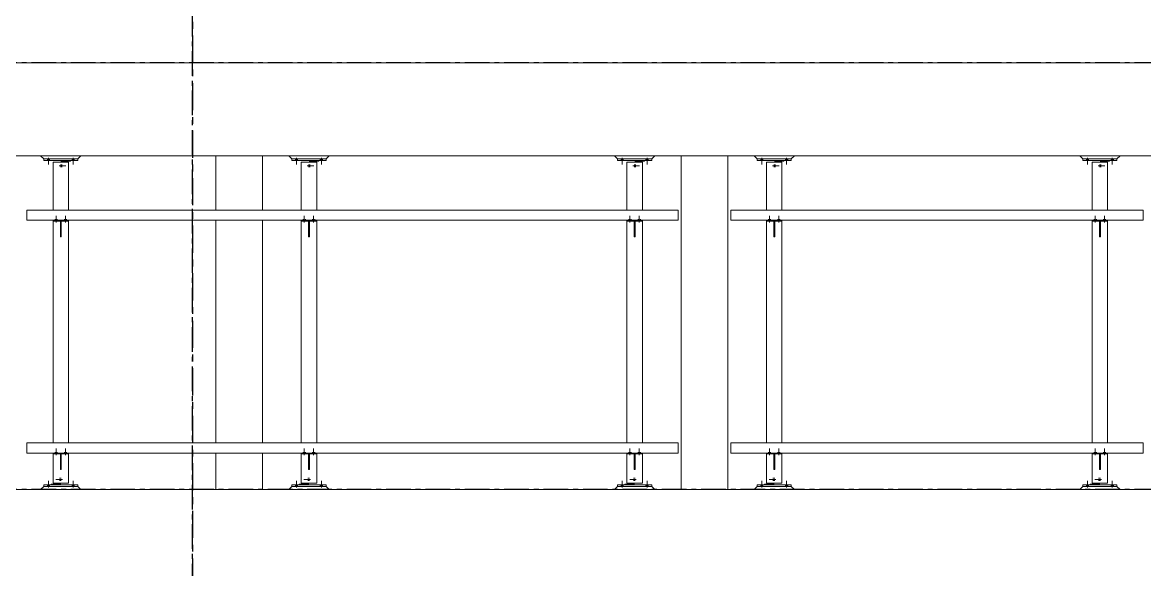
# Model space of a CAD drawing. Header units: millimetres. Extents: x 3774 to 718460, y -768339 to 192544.
# Drawn here: x 401076 to 408312, y -633193 to -629668 of the extents above; entities that cross this region are included whole.
import ezdxf
from ezdxf.enums import TextEntityAlignment as Align

# ---------------------------------------------------------------- set-up
doc = ezdxf.new("R2010")
doc.units = ezdxf.units.MM
for name, pattern in [('CENTER', [50.8, 31.75, -6.35, 6.35, -6.35]), ('TA_GL_000.70000', [1.925, 0.7, -0.175, 0.175, -0.175, 0.7]), ('XKITLINE00', [0]), ('XKITLINE02', [4, 2, -2])]:
    doc.linetypes.add(name, pattern=pattern)
doc.layers.add('000 - 0_SYM_DWG_GRID-BUBBLE_MAIN_COLOR_1', color=7, linetype='Continuous')
doc.layers.add('000 - 0_SYM_DWG_GRIDLINE_MAIN_COLOR_251', color=7, linetype='Continuous')
doc.layers.add('Bolt', color=7, linetype='Continuous', lineweight=0)
doc.layers.add('Part', color=7, linetype='Continuous', lineweight=0)
doc.styles.add('ARIAL', font='arial.ttf')
doc.styles.add('TA', font='', dxfattribs={"height": 4.5})
doc.styles.get('TA').set_extended_font_data('Cordia New')

# ---------------------------------------------------------------- blocks, each defined once
blk = doc.blocks.new('*A6183500')
at = {"layer": 'Part', "color": 7, "linetype": 'XKITLINE00', "lineweight": 0}
for p, q in [((2179.569525, -60.453462), (2328.969438, -60.453462)), ((2179.569525, -65.253462), (2328.969438, -65.253462))]:
    blk.add_line(p, q, dxfattribs=at)
blk = doc.blocks.new('*A6193501')
at = {"layer": 'Part', "color": 7, "linetype": 'XKITLINE00', "lineweight": 0}
blk.add_line((2179.569525, -82.453462), (2328.969438, -82.453462), dxfattribs=at)
blk = doc.blocks.new('*A7013583')
at = {"layer": 'Part', "color": 7, "linetype": 'XKITLINE00', "lineweight": 0}
for p, q in [((2214.209518, -68.053462), (2180.609525, -68.053462)), ((2180.609525, -68.573462), (2180.609525, -68.053462)), ((2214.209518, -68.573462), (2214.209518, -68.053462)), ((2214.209518, -68.573462), (2180.609525, -68.573462))]:
    blk.add_line(p, q, dxfattribs=at)
blk = doc.blocks.new('*A7023584')
at = {"layer": 'Part', "color": 7, "linetype": 'XKITLINE00', "lineweight": 0}
for p, q in [((2214.209518, -80.053462), (2180.609525, -80.053462)), ((2180.609525, -80.573462), (2180.609525, -80.053462)), ((2214.209518, -80.573462), (2214.209518, -80.053462)), ((2214.209518, -80.573462), (2180.609525, -80.573462))]:
    blk.add_line(p, q, dxfattribs=at)
blk = doc.blocks.new('*A7053587')
at = {"layer": 'Part', "color": 7, "linetype": 'XKITLINE00', "lineweight": 0}
for p, q in [((2214.369525, -82.453462), (2214.369525, -65.253462)), ((2216.769525, -82.453462), (2216.769525, -65.253462)), ((2214.369525, -124.453462), (2214.369525, -87.253462)), ((2216.769525, -124.453462), (2216.769525, -87.253462))]:
    blk.add_line(p, q, dxfattribs=at)
blk = doc.blocks.new('*A7063588')
at = {"layer": 'Part', "color": 7, "linetype": 'XKITLINE00', "lineweight": 0}
for p, q in [((2190.369525, -68.053462), (2190.369525, -65.253462)), ((2192.769525, -68.053462), (2192.769525, -65.253462)), ((2190.369525, -80.053462), (2190.369525, -68.573462)), ((2192.769525, -80.053462), (2192.769525, -68.573462)), ((2190.369525, -82.453462), (2190.369525, -80.573462)), ((2192.769525, -82.453462), (2192.769525, -80.573462)), ((2190.369525, -92.053462), (2190.369525, -87.253462)), ((2192.769525, -92.053462), (2192.769525, -87.253462)), ((2190.369525, -104.053462), (2190.369525, -92.573462)), ((2192.769525, -104.053462), (2192.769525, -92.573462)), ((2190.369525, -116.053462), (2190.369525, -104.573462)), ((2192.769525, -116.053462), (2192.769525, -104.573462)), ((2190.369525, -124.453462), (2190.369525, -116.573462)), ((2192.769525, -124.453462), (2192.769525, -116.573462))]:
    blk.add_line(p, q, dxfattribs=at)
blk = doc.blocks.new('*A8693751')
at = {"layer": 'Part', "color": 7, "linetype": 'XKITLINE00', "lineweight": 0}
for p, q in [((2181.329603, -82.453462), (2181.489603, -82.293462)), ((2181.489603, -82.293462), (2183.249603, -82.293462)), ((2183.249603, -82.293462), (2183.409603, -82.453462))]:
    blk.add_line(p, q, dxfattribs=at)
blk = doc.blocks.new('*A8703752')
at = {"layer": 'Part', "color": 7, "linetype": 'XKITLINE00', "lineweight": 0}
for p, q in [((2182.345603, -81.421462), (2182.345603, -80.621462)), ((2182.345603, -80.621462), (2182.393603, -80.621462)), ((2182.345603, -80.861462), (2182.393603, -80.861462)), ((2182.393603, -81.421462), (2182.393603, -80.621462)), ((2182.345603, -81.421462), (2182.393603, -81.421462))]:
    blk.add_line(p, q, dxfattribs=at)
blk = doc.blocks.new('*A8713753')
at = {"layer": 'Part', "color": 7, "linetype": 'XKITLINE00', "lineweight": 0}
for p, q in [((2181.969603, -80.573462), (2181.969603, -80.621462)), ((2181.969603, -80.621462), (2182.769603, -80.621462)), ((2182.769603, -80.621462), (2182.769603, -80.573462))]:
    blk.add_line(p, q, dxfattribs=at)
blk = doc.blocks.new('*A8723754')
at = {"layer": 'Part', "color": 7, "linetype": 'XKITLINE00', "lineweight": 0}
for p, q in [((2181.969603, -68.573462), (2181.969603, -68.621462)), ((2181.969603, -68.621462), (2182.769603, -68.621462)), ((2182.769603, -68.621462), (2182.769603, -68.573462))]:
    blk.add_line(p, q, dxfattribs=at)
blk = doc.blocks.new('*A8733755')
at = {"layer": 'Part', "color": 7, "linetype": 'XKITLINE00', "lineweight": 0}
for p, q in [((2182.345603, -69.421462), (2182.345603, -68.621462)), ((2182.345603, -68.621462), (2182.393603, -68.621462)), ((2182.345603, -68.861462), (2182.393603, -68.861462)), ((2182.393603, -69.421462), (2182.393603, -68.621462)), ((2182.345603, -69.421462), (2182.393603, -69.421462))]:
    blk.add_line(p, q, dxfattribs=at)
blk = doc.blocks.new('*A8743756')
at = {"layer": 'Part', "color": 7, "linetype": 'XKITLINE00', "lineweight": 0}
for p, q in [((2182.393603, -65.573462), (2182.393603, -65.493462)), ((2182.433603, -65.573462), (2182.433603, -65.533462)), ((2182.433603, -65.533462), (2182.873603, -65.533462)), ((2182.873603, -65.533462), (2182.873603, -65.493462))]:
    blk.add_line(p, q, dxfattribs=at)
blk = doc.blocks.new('*A8753757')
at = {"layer": 'Part', "color": 7, "linetype": 'XKITLINE00', "lineweight": 0}
for p, q in [((2181.489603, -65.413462), (2181.329603, -65.253462)), ((2183.409603, -65.253462), (2183.249603, -65.413462)), ((2183.249603, -65.413462), (2181.489603, -65.413462))]:
    blk.add_line(p, q, dxfattribs=at)
blk = doc.blocks.new('*A8763758')
at = {"layer": 'Part', "color": 7, "linetype": 'XKITLINE00', "lineweight": 0}
for p, q in [((2181.489603, -65.493462), (2181.489603, -65.413462)), ((2181.489603, -65.413462), (2183.249603, -65.413462)), ((2181.489603, -65.493462), (2183.249603, -65.493462)), ((2183.249603, -65.493462), (2183.249603, -65.413462))]:
    blk.add_line(p, q, dxfattribs=at)
blk = doc.blocks.new('*A9043786')
at = {"layer": 'Bolt', "color": 7, "linetype": 'XKITLINE02', "lineweight": 0}
for p, q in [((2182.456963, -81.933462), (2182.113603, -81.933462)), ((2182.345603, -81.877462), (2182.305603, -81.877462)), ((2182.345603, -81.989462), (2182.305603, -81.989462)), ((2182.393603, -81.877462), (2182.345603, -81.877462)), ((2182.393603, -81.989462), (2182.345603, -81.989462))]:
    blk.add_line(p, q, dxfattribs=at)
blk = doc.blocks.new('*A9053787')
at = {"layer": 'Bolt'}
for points in [[(2182.074, -80.573), (2182.074, -80.525), (2182.186, -80.525), (2182.186, -80.573)], [(2182.074, -80.621), (2182.074, -80.573), (2182.186, -80.573), (2182.186, -80.621)], [(2182.554, -80.573), (2182.554, -80.525), (2182.666, -80.525), (2182.666, -80.573)], [(2182.554, -80.621), (2182.554, -80.573), (2182.666, -80.573), (2182.666, -80.621)]]:
    blk.add_hatch(color=7, dxfattribs=at).paths.add_polyline_path(points, flags=17)
at = {"layer": 'Bolt', "color": 7, "linetype": 'XKITLINE00', "lineweight": 0}
for p, q in [((2182.13, -80.685), (2182.13, -80.341)), ((2182.61, -80.685), (2182.61, -80.341)), ((2182.074, -80.573), (2182.074, -80.525)), ((2182.074, -80.621), (2182.074, -80.573)), ((2182.186, -80.573), (2182.186, -80.525)), ((2182.186, -80.621), (2182.186, -80.573)), ((2182.554, -80.573), (2182.554, -80.525)), ((2182.554, -80.621), (2182.554, -80.573)), ((2182.666, -80.573), (2182.666, -80.525)), ((2182.666, -80.621), (2182.666, -80.573))]:
    blk.add_line(p, q, dxfattribs=at)
blk = doc.blocks.new('*A9063788')
at = {"layer": 'Bolt'}
for points in [[(2182.074, -68.573), (2182.074, -68.525), (2182.186, -68.525), (2182.186, -68.573)], [(2182.074, -68.621), (2182.074, -68.573), (2182.186, -68.573), (2182.186, -68.621)], [(2182.554, -68.573), (2182.554, -68.525), (2182.666, -68.525), (2182.666, -68.573)], [(2182.554, -68.621), (2182.554, -68.573), (2182.666, -68.573), (2182.666, -68.621)]]:
    blk.add_hatch(color=7, dxfattribs=at).paths.add_polyline_path(points, flags=17)
at = {"layer": 'Bolt', "color": 7, "linetype": 'XKITLINE00', "lineweight": 0}
for p, q in [((2182.074, -68.573), (2182.074, -68.525)), ((2182.074, -68.621), (2182.074, -68.573)), ((2182.13, -68.685), (2182.13, -68.341)), ((2182.186, -68.573), (2182.186, -68.525)), ((2182.186, -68.621), (2182.186, -68.573)), ((2182.554, -68.573), (2182.554, -68.525)), ((2182.554, -68.621), (2182.554, -68.573)), ((2182.61, -68.685), (2182.61, -68.341)), ((2182.666, -68.573), (2182.666, -68.525)), ((2182.666, -68.621), (2182.666, -68.573))]:
    blk.add_line(p, q, dxfattribs=at)
blk = doc.blocks.new('*A9073789')
at = {"layer": 'Bolt'}
for points in [[(2181.786, -65.413), (2181.786, -65.493), (2181.674, -65.493), (2181.674, -65.413)], [(2183.066, -65.413), (2183.066, -65.493), (2182.954, -65.493), (2182.954, -65.413)]]:
    blk.add_hatch(color=7, dxfattribs=at).paths.add_polyline_path(points, flags=17)
at = {"layer": 'Bolt', "color": 7, "linetype": 'XKITLINE00', "lineweight": 0}
for p, q in [((2181.73, -65.35), (2181.73, -65.693)), ((2183.01, -65.35), (2183.01, -65.693)), ((2181.674, -65.413), (2181.674, -65.493)), ((2181.786, -65.413), (2181.786, -65.493)), ((2182.954, -65.413), (2182.954, -65.493)), ((2183.066, -65.413), (2183.066, -65.493))]:
    blk.add_line(p, q, dxfattribs=at)
blk = doc.blocks.new('*A9083790')
at = {"layer": 'Bolt', "color": 7, "linetype": 'XKITLINE02', "lineweight": 0}
for p, q in [((2182.282243, -65.773462), (2182.625603, -65.773462)), ((2182.345603, -65.717462), (2182.393603, -65.717462)), ((2182.345603, -65.829462), (2182.393603, -65.829462)), ((2182.393603, -65.717462), (2182.433603, -65.717462)), ((2182.393603, -65.829462), (2182.433603, -65.829462))]:
    blk.add_line(p, q, dxfattribs=at)
blk = doc.blocks.new('*A9193801')
at = {"layer": 'Part', "color": 7, "linetype": 'XKITLINE00', "lineweight": 0}
for p, q in [((2182.769603, -65.573462), (2181.969603, -65.573462)), ((2181.969603, -68.053462), (2181.969603, -65.573462)), ((2182.769603, -68.053462), (2182.769603, -65.573462)), ((2181.969603, -80.053462), (2181.969603, -68.621462)), ((2182.769603, -80.053462), (2182.769603, -68.621462)), ((2181.969603, -82.133462), (2181.969603, -80.621462)), ((2182.769603, -82.133462), (2182.769603, -80.621462)), ((2181.969603, -82.133462), (2182.769603, -82.133462))]:
    blk.add_line(p, q, dxfattribs=at)
blk = doc.blocks.new('*A9233805')
at = {"layer": 'Part', "color": 7, "linetype": 'XKITLINE00', "lineweight": 0}
for p, q in [((2183.249603, -82.213462), (2181.489603, -82.213462)), ((2181.489603, -82.213462), (2181.489603, -82.293462)), ((2183.249603, -82.293462), (2181.489603, -82.293462)), ((2183.249603, -82.213462), (2183.249603, -82.293462))]:
    blk.add_line(p, q, dxfattribs=at)
blk = doc.blocks.new('*A9243806')
at = {"layer": 'Part', "color": 7, "linetype": 'XKITLINE00', "lineweight": 0}
for p, q in [((2182.305603, -82.173462), (2181.865603, -82.173462)), ((2181.865603, -82.173462), (2181.865603, -82.213462)), ((2182.305603, -82.133462), (2182.305603, -82.173462)), ((2182.345603, -82.213462), (2182.345603, -82.133462))]:
    blk.add_line(p, q, dxfattribs=at)
blk = doc.blocks.new('*A9263808')
at = {"layer": 'Bolt'}
for points in [[(2181.786, -82.213), (2181.786, -82.293), (2181.674, -82.293), (2181.674, -82.213)], [(2183.066, -82.213), (2183.066, -82.293), (2182.954, -82.293), (2182.954, -82.213)]]:
    blk.add_hatch(color=7, dxfattribs=at).paths.add_polyline_path(points, flags=17)
at = {"layer": 'Bolt', "color": 7, "linetype": 'XKITLINE00', "lineweight": 0}
for p, q in [((2181.73, -82.357), (2181.73, -82.013)), ((2183.01, -82.357), (2183.01, -82.013)), ((2181.674, -82.293), (2181.674, -82.213)), ((2181.786, -82.293), (2181.786, -82.213)), ((2182.954, -82.293), (2182.954, -82.213)), ((2183.066, -82.293), (2183.066, -82.213))]:
    blk.add_line(p, q, dxfattribs=at)
blk = doc.blocks.new('*A11554037')
at = {"layer": 'Part', "color": 7, "linetype": 'XKITLINE00', "lineweight": 0}
for p, q in [((2238.209518, -80.053462), (2216.929525, -80.053462)), ((2216.929525, -80.573462), (2216.929525, -80.053462)), ((2238.209518, -80.573462), (2238.209518, -80.053462)), ((2238.209518, -80.573462), (2216.929525, -80.573462))]:
    blk.add_line(p, q, dxfattribs=at)
blk = doc.blocks.new('*A11584040')
at = {"layer": 'Part', "color": 7, "linetype": 'XKITLINE00', "lineweight": 0}
for p, q in [((2234.929603, -82.453462), (2235.089603, -82.293462)), ((2235.089603, -82.293462), (2236.849603, -82.293462)), ((2236.849603, -82.293462), (2237.009603, -82.453462))]:
    blk.add_line(p, q, dxfattribs=at)
blk = doc.blocks.new('*A11594041')
at = {"layer": 'Part', "color": 7, "linetype": 'XKITLINE00', "lineweight": 0}
for p, q in [((2236.849603, -82.213462), (2235.089603, -82.213462)), ((2235.089603, -82.213462), (2235.089603, -82.293462)), ((2236.849603, -82.293462), (2235.089603, -82.293462)), ((2236.849603, -82.213462), (2236.849603, -82.293462))]:
    blk.add_line(p, q, dxfattribs=at)
blk = doc.blocks.new('*A11604042')
at = {"layer": 'Part', "color": 7, "linetype": 'XKITLINE00', "lineweight": 0}
for p, q in [((2196.049603, -82.213462), (2194.289603, -82.213462)), ((2194.289603, -82.213462), (2194.289603, -82.293462)), ((2196.049603, -82.293462), (2194.289603, -82.293462)), ((2196.049603, -82.213462), (2196.049603, -82.293462))]:
    blk.add_line(p, q, dxfattribs=at)
blk = doc.blocks.new('*A11614043')
at = {"layer": 'Part', "color": 7, "linetype": 'XKITLINE00', "lineweight": 0}
for p, q in [((2195.105603, -82.173462), (2194.665603, -82.173462)), ((2194.665603, -82.173462), (2194.665603, -82.213462)), ((2195.105603, -82.133462), (2195.105603, -82.173462)), ((2195.145603, -82.213462), (2195.145603, -82.133462))]:
    blk.add_line(p, q, dxfattribs=at)
blk = doc.blocks.new('*A11624044')
at = {"layer": 'Part', "color": 7, "linetype": 'XKITLINE00', "lineweight": 0}
for p, q in [((2194.129603, -82.453462), (2194.289603, -82.293462)), ((2194.289603, -82.293462), (2196.049603, -82.293462)), ((2196.049603, -82.293462), (2196.209603, -82.453462))]:
    blk.add_line(p, q, dxfattribs=at)
blk = doc.blocks.new('*A11634045')
at = {"layer": 'Part', "color": 7, "linetype": 'XKITLINE00', "lineweight": 0}
for p, q in [((2195.145603, -81.421462), (2195.145603, -80.621462)), ((2195.145603, -80.621462), (2195.193603, -80.621462)), ((2195.145603, -80.861462), (2195.193603, -80.861462)), ((2195.193603, -81.421462), (2195.193603, -80.621462)), ((2195.145603, -81.421462), (2195.193603, -81.421462))]:
    blk.add_line(p, q, dxfattribs=at)
blk = doc.blocks.new('*A11644046')
at = {"layer": 'Part', "color": 7, "linetype": 'XKITLINE00', "lineweight": 0}
for p, q in [((2194.769603, -80.573462), (2194.769603, -80.621462)), ((2194.769603, -80.621462), (2195.569603, -80.621462)), ((2195.569603, -80.621462), (2195.569603, -80.573462))]:
    blk.add_line(p, q, dxfattribs=at)
blk = doc.blocks.new('*A11654047')
at = {"layer": 'Part', "color": 7, "linetype": 'XKITLINE00', "lineweight": 0}
for p, q in [((2238.209518, -68.053462), (2216.929525, -68.053462)), ((2216.929525, -68.573462), (2216.929525, -68.053462)), ((2238.209518, -68.573462), (2238.209518, -68.053462)), ((2238.209518, -68.573462), (2216.929525, -68.573462))]:
    blk.add_line(p, q, dxfattribs=at)
blk = doc.blocks.new('*A11664048')
at = {"layer": 'Part', "color": 7, "linetype": 'XKITLINE00', "lineweight": 0}
for p, q in [((2218.769603, -68.573462), (2218.769603, -68.621462)), ((2218.769603, -68.621462), (2219.569603, -68.621462)), ((2219.569603, -68.621462), (2219.569603, -68.573462))]:
    blk.add_line(p, q, dxfattribs=at)
blk = doc.blocks.new('*A11674049')
at = {"layer": 'Part', "color": 7, "linetype": 'XKITLINE00', "lineweight": 0}
for p, q in [((2219.145603, -69.421462), (2219.145603, -68.621462)), ((2219.145603, -68.621462), (2219.193603, -68.621462)), ((2219.145603, -68.861462), (2219.193603, -68.861462)), ((2219.193603, -69.421462), (2219.193603, -68.621462)), ((2219.145603, -69.421462), (2219.193603, -69.421462))]:
    blk.add_line(p, q, dxfattribs=at)
blk = doc.blocks.new('*A11704052')
at = {"layer": 'Part', "color": 7, "linetype": 'XKITLINE00', "lineweight": 0}
for p, q in [((2235.945603, -69.421462), (2235.945603, -68.621462)), ((2235.945603, -68.621462), (2235.993603, -68.621462)), ((2235.945603, -68.861462), (2235.993603, -68.861462)), ((2235.993603, -69.421462), (2235.993603, -68.621462)), ((2235.945603, -69.421462), (2235.993603, -69.421462))]:
    blk.add_line(p, q, dxfattribs=at)
blk = doc.blocks.new('*A11714053')
at = {"layer": 'Part', "color": 7, "linetype": 'XKITLINE00', "lineweight": 0}
for p, q in [((2235.569603, -68.573462), (2235.569603, -68.621462)), ((2235.569603, -68.621462), (2236.369603, -68.621462)), ((2236.369603, -68.621462), (2236.369603, -68.573462))]:
    blk.add_line(p, q, dxfattribs=at)
blk = doc.blocks.new('*A11724054')
at = {"layer": 'Part', "color": 7, "linetype": 'XKITLINE00', "lineweight": 0}
for p, q in [((2219.193603, -65.573462), (2219.193603, -65.493462)), ((2219.233603, -65.573462), (2219.233603, -65.533462)), ((2219.233603, -65.533462), (2219.673603, -65.533462)), ((2219.673603, -65.533462), (2219.673603, -65.493462))]:
    blk.add_line(p, q, dxfattribs=at)
blk = doc.blocks.new('*A11734055')
at = {"layer": 'Part', "color": 7, "linetype": 'XKITLINE00', "lineweight": 0}
for p, q in [((2218.289603, -65.413462), (2218.129603, -65.253462)), ((2220.209603, -65.253462), (2220.049603, -65.413462)), ((2220.049603, -65.413462), (2218.289603, -65.413462))]:
    blk.add_line(p, q, dxfattribs=at)
blk = doc.blocks.new('*A11744056')
at = {"layer": 'Part', "color": 7, "linetype": 'XKITLINE00', "lineweight": 0}
for p, q in [((2218.289603, -65.493462), (2218.289603, -65.413462)), ((2218.289603, -65.413462), (2220.049603, -65.413462)), ((2218.289603, -65.493462), (2220.049603, -65.493462)), ((2220.049603, -65.493462), (2220.049603, -65.413462))]:
    blk.add_line(p, q, dxfattribs=at)
blk = doc.blocks.new('*A11754057')
at = {"layer": 'Part', "color": 7, "linetype": 'XKITLINE00', "lineweight": 0}
for p, q in [((2235.993603, -65.573462), (2235.993603, -65.493462)), ((2236.033603, -65.573462), (2236.033603, -65.533462)), ((2236.033603, -65.533462), (2236.473603, -65.533462)), ((2236.473603, -65.533462), (2236.473603, -65.493462))]:
    blk.add_line(p, q, dxfattribs=at)
blk = doc.blocks.new('*A11764058')
at = {"layer": 'Part', "color": 7, "linetype": 'XKITLINE00', "lineweight": 0}
for p, q in [((2235.089603, -65.413462), (2234.929603, -65.253462)), ((2237.009603, -65.253462), (2236.849603, -65.413462)), ((2236.849603, -65.413462), (2235.089603, -65.413462))]:
    blk.add_line(p, q, dxfattribs=at)
blk = doc.blocks.new('*A11774059')
at = {"layer": 'Part', "color": 7, "linetype": 'XKITLINE00', "lineweight": 0}
for p, q in [((2235.089603, -65.493462), (2235.089603, -65.413462)), ((2235.089603, -65.413462), (2236.849603, -65.413462)), ((2235.089603, -65.493462), (2236.849603, -65.493462)), ((2236.849603, -65.493462), (2236.849603, -65.413462))]:
    blk.add_line(p, q, dxfattribs=at)
blk = doc.blocks.new('*A11814063')
at = {"layer": 'Part', "color": 7, "linetype": 'XKITLINE00', "lineweight": 0}
for p, q in [((2194.769603, -68.573462), (2194.769603, -68.621462)), ((2194.769603, -68.621462), (2195.569603, -68.621462)), ((2195.569603, -68.621462), (2195.569603, -68.573462))]:
    blk.add_line(p, q, dxfattribs=at)
blk = doc.blocks.new('*A11824064')
at = {"layer": 'Part', "color": 7, "linetype": 'XKITLINE00', "lineweight": 0}
for p, q in [((2195.145603, -69.421462), (2195.145603, -68.621462)), ((2195.145603, -68.621462), (2195.193603, -68.621462)), ((2195.145603, -68.861462), (2195.193603, -68.861462)), ((2195.193603, -69.421462), (2195.193603, -68.621462)), ((2195.145603, -69.421462), (2195.193603, -69.421462))]:
    blk.add_line(p, q, dxfattribs=at)
blk = doc.blocks.new('*A11834065')
at = {"layer": 'Part', "color": 7, "linetype": 'XKITLINE00', "lineweight": 0}
for p, q in [((2211.945603, -69.421462), (2211.945603, -68.621462)), ((2211.945603, -68.621462), (2211.993603, -68.621462)), ((2211.945603, -68.861462), (2211.993603, -68.861462)), ((2211.993603, -69.421462), (2211.993603, -68.621462)), ((2211.945603, -69.421462), (2211.993603, -69.421462))]:
    blk.add_line(p, q, dxfattribs=at)
blk = doc.blocks.new('*A11844066')
at = {"layer": 'Part', "color": 7, "linetype": 'XKITLINE00', "lineweight": 0}
for p, q in [((2211.569603, -68.573462), (2211.569603, -68.621462)), ((2211.569603, -68.621462), (2212.369603, -68.621462)), ((2212.369603, -68.621462), (2212.369603, -68.573462))]:
    blk.add_line(p, q, dxfattribs=at)
blk = doc.blocks.new('*A11854067')
at = {"layer": 'Part', "color": 7, "linetype": 'XKITLINE00', "lineweight": 0}
for p, q in [((2195.193603, -65.573462), (2195.193603, -65.493462)), ((2195.233603, -65.573462), (2195.233603, -65.533462)), ((2195.233603, -65.533462), (2195.673603, -65.533462)), ((2195.673603, -65.533462), (2195.673603, -65.493462))]:
    blk.add_line(p, q, dxfattribs=at)
blk = doc.blocks.new('*A11864068')
at = {"layer": 'Part', "color": 7, "linetype": 'XKITLINE00', "lineweight": 0}
for p, q in [((2194.289603, -65.413462), (2194.129603, -65.253462)), ((2196.209603, -65.253462), (2196.049603, -65.413462)), ((2196.049603, -65.413462), (2194.289603, -65.413462))]:
    blk.add_line(p, q, dxfattribs=at)
blk = doc.blocks.new('*A11874069')
at = {"layer": 'Part', "color": 7, "linetype": 'XKITLINE00', "lineweight": 0}
for p, q in [((2194.289603, -65.493462), (2194.289603, -65.413462)), ((2194.289603, -65.413462), (2196.049603, -65.413462)), ((2194.289603, -65.493462), (2196.049603, -65.493462)), ((2196.049603, -65.493462), (2196.049603, -65.413462))]:
    blk.add_line(p, q, dxfattribs=at)
blk = doc.blocks.new('*A11884070')
at = {"layer": 'Part', "color": 7, "linetype": 'XKITLINE00', "lineweight": 0}
for p, q in [((2211.993603, -65.573462), (2211.993603, -65.493462)), ((2212.033603, -65.573462), (2212.033603, -65.533462)), ((2212.033603, -65.533462), (2212.473603, -65.533462)), ((2212.473603, -65.533462), (2212.473603, -65.493462))]:
    blk.add_line(p, q, dxfattribs=at)
blk = doc.blocks.new('*A11894071')
at = {"layer": 'Part', "color": 7, "linetype": 'XKITLINE00', "lineweight": 0}
for p, q in [((2211.089603, -65.413462), (2210.929603, -65.253462)), ((2213.009603, -65.253462), (2212.849603, -65.413462)), ((2212.849603, -65.413462), (2211.089603, -65.413462))]:
    blk.add_line(p, q, dxfattribs=at)
blk = doc.blocks.new('*A11904072')
at = {"layer": 'Part', "color": 7, "linetype": 'XKITLINE00', "lineweight": 0}
for p, q in [((2211.089603, -65.493462), (2211.089603, -65.413462)), ((2211.089603, -65.413462), (2212.849603, -65.413462)), ((2211.089603, -65.493462), (2212.849603, -65.493462)), ((2212.849603, -65.493462), (2212.849603, -65.413462))]:
    blk.add_line(p, q, dxfattribs=at)
blk = doc.blocks.new('*A11914073')
at = {"layer": 'Bolt'}
for points in [[(2211.674, -80.573), (2211.674, -80.525), (2211.786, -80.525), (2211.786, -80.573)], [(2211.674, -80.621), (2211.674, -80.573), (2211.786, -80.573), (2211.786, -80.621)], [(2212.154, -80.573), (2212.154, -80.525), (2212.266, -80.525), (2212.266, -80.573)], [(2212.154, -80.621), (2212.154, -80.573), (2212.266, -80.573), (2212.266, -80.621)]]:
    blk.add_hatch(color=7, dxfattribs=at).paths.add_polyline_path(points, flags=17)
at = {"layer": 'Bolt', "color": 7, "linetype": 'XKITLINE00', "lineweight": 0}
for p, q in [((2211.73, -80.685), (2211.73, -80.341)), ((2212.21, -80.685), (2212.21, -80.341)), ((2211.674, -80.573), (2211.674, -80.525)), ((2211.674, -80.621), (2211.674, -80.573)), ((2211.786, -80.573), (2211.786, -80.525)), ((2211.786, -80.621), (2211.786, -80.573)), ((2212.154, -80.573), (2212.154, -80.525)), ((2212.154, -80.621), (2212.154, -80.573)), ((2212.266, -80.573), (2212.266, -80.525)), ((2212.266, -80.621), (2212.266, -80.573))]:
    blk.add_line(p, q, dxfattribs=at)
blk = doc.blocks.new('*A11924074')
at = {"layer": 'Bolt'}
for points in [[(2194.586, -82.213), (2194.586, -82.293), (2194.474, -82.293), (2194.474, -82.213)], [(2195.866, -82.213), (2195.866, -82.293), (2195.754, -82.293), (2195.754, -82.213)]]:
    blk.add_hatch(color=7, dxfattribs=at).paths.add_polyline_path(points, flags=17)
at = {"layer": 'Bolt', "color": 7, "linetype": 'XKITLINE00', "lineweight": 0}
for p, q in [((2194.53, -82.357), (2194.53, -82.013)), ((2195.81, -82.357), (2195.81, -82.013)), ((2194.474, -82.293), (2194.474, -82.213)), ((2194.586, -82.293), (2194.586, -82.213)), ((2195.754, -82.293), (2195.754, -82.213)), ((2195.866, -82.293), (2195.866, -82.213))]:
    blk.add_line(p, q, dxfattribs=at)
blk = doc.blocks.new('*A11934075')
at = {"layer": 'Bolt', "color": 7, "linetype": 'XKITLINE02', "lineweight": 0}
for p, q in [((2195.256963, -81.933462), (2194.913603, -81.933462)), ((2195.145603, -81.877462), (2195.105603, -81.877462)), ((2195.145603, -81.989462), (2195.105603, -81.989462)), ((2195.193603, -81.877462), (2195.145603, -81.877462)), ((2195.193603, -81.989462), (2195.145603, -81.989462))]:
    blk.add_line(p, q, dxfattribs=at)
blk = doc.blocks.new('*A11944076')
at = {"layer": 'Bolt'}
for points in [[(2194.874, -80.573), (2194.874, -80.525), (2194.986, -80.525), (2194.986, -80.573)], [(2194.874, -80.621), (2194.874, -80.573), (2194.986, -80.573), (2194.986, -80.621)], [(2195.354, -80.573), (2195.354, -80.525), (2195.466, -80.525), (2195.466, -80.573)], [(2195.354, -80.621), (2195.354, -80.573), (2195.466, -80.573), (2195.466, -80.621)]]:
    blk.add_hatch(color=7, dxfattribs=at).paths.add_polyline_path(points, flags=17)
at = {"layer": 'Bolt', "color": 7, "linetype": 'XKITLINE00', "lineweight": 0}
for p, q in [((2194.93, -80.685), (2194.93, -80.341)), ((2195.41, -80.685), (2195.41, -80.341)), ((2194.874, -80.573), (2194.874, -80.525)), ((2194.874, -80.621), (2194.874, -80.573)), ((2194.986, -80.573), (2194.986, -80.525)), ((2194.986, -80.621), (2194.986, -80.573)), ((2195.354, -80.573), (2195.354, -80.525)), ((2195.354, -80.621), (2195.354, -80.573)), ((2195.466, -80.573), (2195.466, -80.525)), ((2195.466, -80.621), (2195.466, -80.573))]:
    blk.add_line(p, q, dxfattribs=at)
blk = doc.blocks.new('*A11954077')
at = {"layer": 'Bolt'}
for points in [[(2218.874, -68.573), (2218.874, -68.525), (2218.986, -68.525), (2218.986, -68.573)], [(2218.874, -68.621), (2218.874, -68.573), (2218.986, -68.573), (2218.986, -68.621)], [(2219.354, -68.573), (2219.354, -68.525), (2219.466, -68.525), (2219.466, -68.573)], [(2219.354, -68.621), (2219.354, -68.573), (2219.466, -68.573), (2219.466, -68.621)]]:
    blk.add_hatch(color=7, dxfattribs=at).paths.add_polyline_path(points, flags=17)
at = {"layer": 'Bolt', "color": 7, "linetype": 'XKITLINE00', "lineweight": 0}
for p, q in [((2218.874, -68.573), (2218.874, -68.525)), ((2218.874, -68.621), (2218.874, -68.573)), ((2218.93, -68.685), (2218.93, -68.341)), ((2218.986, -68.573), (2218.986, -68.525)), ((2218.986, -68.621), (2218.986, -68.573)), ((2219.354, -68.573), (2219.354, -68.525)), ((2219.354, -68.621), (2219.354, -68.573)), ((2219.41, -68.685), (2219.41, -68.341)), ((2219.466, -68.573), (2219.466, -68.525)), ((2219.466, -68.621), (2219.466, -68.573))]:
    blk.add_line(p, q, dxfattribs=at)
blk = doc.blocks.new('*A11974079')
at = {"layer": 'Bolt'}
for points in [[(2235.674, -68.573), (2235.674, -68.525), (2235.786, -68.525), (2235.786, -68.573)], [(2235.674, -68.621), (2235.674, -68.573), (2235.786, -68.573), (2235.786, -68.621)], [(2236.154, -68.573), (2236.154, -68.525), (2236.266, -68.525), (2236.266, -68.573)], [(2236.154, -68.621), (2236.154, -68.573), (2236.266, -68.573), (2236.266, -68.621)]]:
    blk.add_hatch(color=7, dxfattribs=at).paths.add_polyline_path(points, flags=17)
at = {"layer": 'Bolt', "color": 7, "linetype": 'XKITLINE00', "lineweight": 0}
for p, q in [((2235.674, -68.573), (2235.674, -68.525)), ((2235.674, -68.621), (2235.674, -68.573)), ((2235.73, -68.685), (2235.73, -68.341)), ((2235.786, -68.573), (2235.786, -68.525)), ((2235.786, -68.621), (2235.786, -68.573)), ((2236.154, -68.573), (2236.154, -68.525)), ((2236.154, -68.621), (2236.154, -68.573)), ((2236.21, -68.685), (2236.21, -68.341)), ((2236.266, -68.573), (2236.266, -68.525)), ((2236.266, -68.621), (2236.266, -68.573))]:
    blk.add_line(p, q, dxfattribs=at)
blk = doc.blocks.new('*A11984080')
at = {"layer": 'Bolt'}
for points in [[(2218.586, -65.413), (2218.586, -65.493), (2218.474, -65.493), (2218.474, -65.413)], [(2219.866, -65.413), (2219.866, -65.493), (2219.754, -65.493), (2219.754, -65.413)]]:
    blk.add_hatch(color=7, dxfattribs=at).paths.add_polyline_path(points, flags=17)
at = {"layer": 'Bolt', "color": 7, "linetype": 'XKITLINE00', "lineweight": 0}
for p, q in [((2218.53, -65.35), (2218.53, -65.693)), ((2219.81, -65.35), (2219.81, -65.693)), ((2218.474, -65.413), (2218.474, -65.493)), ((2218.586, -65.413), (2218.586, -65.493)), ((2219.754, -65.413), (2219.754, -65.493)), ((2219.866, -65.413), (2219.866, -65.493))]:
    blk.add_line(p, q, dxfattribs=at)
blk = doc.blocks.new('*A11994081')
at = {"layer": 'Bolt', "color": 7, "linetype": 'XKITLINE02', "lineweight": 0}
for p, q in [((2219.082243, -65.773462), (2219.425603, -65.773462)), ((2219.145603, -65.717462), (2219.193603, -65.717462)), ((2219.145603, -65.829462), (2219.193603, -65.829462)), ((2219.193603, -65.717462), (2219.233603, -65.717462)), ((2219.193603, -65.829462), (2219.233603, -65.829462))]:
    blk.add_line(p, q, dxfattribs=at)
blk = doc.blocks.new('*A12004082')
at = {"layer": 'Bolt'}
for points in [[(2235.386, -65.413), (2235.386, -65.493), (2235.274, -65.493), (2235.274, -65.413)], [(2236.666, -65.413), (2236.666, -65.493), (2236.554, -65.493), (2236.554, -65.413)]]:
    blk.add_hatch(color=7, dxfattribs=at).paths.add_polyline_path(points, flags=17)
at = {"layer": 'Bolt', "color": 7, "linetype": 'XKITLINE00', "lineweight": 0}
for p, q in [((2235.33, -65.35), (2235.33, -65.693)), ((2236.61, -65.35), (2236.61, -65.693)), ((2235.274, -65.413), (2235.274, -65.493)), ((2235.386, -65.413), (2235.386, -65.493)), ((2236.554, -65.413), (2236.554, -65.493)), ((2236.666, -65.413), (2236.666, -65.493))]:
    blk.add_line(p, q, dxfattribs=at)
blk = doc.blocks.new('*A12014083')
at = {"layer": 'Bolt', "color": 7, "linetype": 'XKITLINE02', "lineweight": 0}
for p, q in [((2235.882243, -65.773462), (2236.225603, -65.773462)), ((2235.945603, -65.717462), (2235.993603, -65.717462)), ((2235.945603, -65.829462), (2235.993603, -65.829462)), ((2235.993603, -65.717462), (2236.033603, -65.717462)), ((2235.993603, -65.829462), (2236.033603, -65.829462))]:
    blk.add_line(p, q, dxfattribs=at)
blk = doc.blocks.new('*A12044086')
at = {"layer": 'Bolt'}
for points in [[(2194.874, -68.573), (2194.874, -68.525), (2194.986, -68.525), (2194.986, -68.573)], [(2194.874, -68.621), (2194.874, -68.573), (2194.986, -68.573), (2194.986, -68.621)], [(2195.354, -68.573), (2195.354, -68.525), (2195.466, -68.525), (2195.466, -68.573)], [(2195.354, -68.621), (2195.354, -68.573), (2195.466, -68.573), (2195.466, -68.621)]]:
    blk.add_hatch(color=7, dxfattribs=at).paths.add_polyline_path(points, flags=17)
at = {"layer": 'Bolt', "color": 7, "linetype": 'XKITLINE00', "lineweight": 0}
for p, q in [((2194.874, -68.573), (2194.874, -68.525)), ((2194.874, -68.621), (2194.874, -68.573)), ((2194.93, -68.685), (2194.93, -68.341)), ((2194.986, -68.573), (2194.986, -68.525)), ((2194.986, -68.621), (2194.986, -68.573)), ((2195.354, -68.573), (2195.354, -68.525)), ((2195.354, -68.621), (2195.354, -68.573)), ((2195.41, -68.685), (2195.41, -68.341)), ((2195.466, -68.573), (2195.466, -68.525)), ((2195.466, -68.621), (2195.466, -68.573))]:
    blk.add_line(p, q, dxfattribs=at)
blk = doc.blocks.new('*A12054087')
at = {"layer": 'Bolt'}
for points in [[(2211.674, -68.573), (2211.674, -68.525), (2211.786, -68.525), (2211.786, -68.573)], [(2211.674, -68.621), (2211.674, -68.573), (2211.786, -68.573), (2211.786, -68.621)], [(2212.154, -68.573), (2212.154, -68.525), (2212.266, -68.525), (2212.266, -68.573)], [(2212.154, -68.621), (2212.154, -68.573), (2212.266, -68.573), (2212.266, -68.621)]]:
    blk.add_hatch(color=7, dxfattribs=at).paths.add_polyline_path(points, flags=17)
at = {"layer": 'Bolt', "color": 7, "linetype": 'XKITLINE00', "lineweight": 0}
for p, q in [((2211.674, -68.573), (2211.674, -68.525)), ((2211.674, -68.621), (2211.674, -68.573)), ((2211.73, -68.685), (2211.73, -68.341)), ((2211.786, -68.573), (2211.786, -68.525)), ((2211.786, -68.621), (2211.786, -68.573)), ((2212.154, -68.573), (2212.154, -68.525)), ((2212.154, -68.621), (2212.154, -68.573)), ((2212.21, -68.685), (2212.21, -68.341)), ((2212.266, -68.573), (2212.266, -68.525)), ((2212.266, -68.621), (2212.266, -68.573))]:
    blk.add_line(p, q, dxfattribs=at)
blk = doc.blocks.new('*A12064088')
at = {"layer": 'Bolt'}
for points in [[(2194.586, -65.413), (2194.586, -65.493), (2194.474, -65.493), (2194.474, -65.413)], [(2195.866, -65.413), (2195.866, -65.493), (2195.754, -65.493), (2195.754, -65.413)]]:
    blk.add_hatch(color=7, dxfattribs=at).paths.add_polyline_path(points, flags=17)
at = {"layer": 'Bolt', "color": 7, "linetype": 'XKITLINE00', "lineweight": 0}
for p, q in [((2194.53, -65.35), (2194.53, -65.693)), ((2195.81, -65.35), (2195.81, -65.693)), ((2194.474, -65.413), (2194.474, -65.493)), ((2194.586, -65.413), (2194.586, -65.493)), ((2195.754, -65.413), (2195.754, -65.493)), ((2195.866, -65.413), (2195.866, -65.493))]:
    blk.add_line(p, q, dxfattribs=at)
blk = doc.blocks.new('*A12074089')
at = {"layer": 'Bolt', "color": 7, "linetype": 'XKITLINE02', "lineweight": 0}
for p, q in [((2195.082243, -65.773462), (2195.425603, -65.773462)), ((2195.145603, -65.717462), (2195.193603, -65.717462)), ((2195.145603, -65.829462), (2195.193603, -65.829462)), ((2195.193603, -65.717462), (2195.233603, -65.717462)), ((2195.193603, -65.829462), (2195.233603, -65.829462))]:
    blk.add_line(p, q, dxfattribs=at)
blk = doc.blocks.new('*A12084090')
at = {"layer": 'Bolt'}
for points in [[(2211.386, -65.413), (2211.386, -65.493), (2211.274, -65.493), (2211.274, -65.413)], [(2212.666, -65.413), (2212.666, -65.493), (2212.554, -65.493), (2212.554, -65.413)]]:
    blk.add_hatch(color=7, dxfattribs=at).paths.add_polyline_path(points, flags=17)
at = {"layer": 'Bolt', "color": 7, "linetype": 'XKITLINE00', "lineweight": 0}
for p, q in [((2211.33, -65.35), (2211.33, -65.693)), ((2212.61, -65.35), (2212.61, -65.693)), ((2211.274, -65.413), (2211.274, -65.493)), ((2211.386, -65.413), (2211.386, -65.493)), ((2212.554, -65.413), (2212.554, -65.493)), ((2212.666, -65.413), (2212.666, -65.493))]:
    blk.add_line(p, q, dxfattribs=at)
blk = doc.blocks.new('*A12094091')
at = {"layer": 'Bolt', "color": 7, "linetype": 'XKITLINE02', "lineweight": 0}
for p, q in [((2211.882243, -65.773462), (2212.225603, -65.773462)), ((2211.945603, -65.717462), (2211.993603, -65.717462)), ((2211.945603, -65.829462), (2211.993603, -65.829462)), ((2211.993603, -65.717462), (2212.033603, -65.717462)), ((2211.993603, -65.829462), (2212.033603, -65.829462))]:
    blk.add_line(p, q, dxfattribs=at)
blk = doc.blocks.new('*A12104092')
at = {"layer": 'Part', "color": 7, "linetype": 'XKITLINE00', "lineweight": 0}
for p, q in [((2236.369603, -65.573462), (2235.569603, -65.573462)), ((2235.569603, -68.053462), (2235.569603, -65.573462)), ((2236.369603, -68.053462), (2236.369603, -65.573462)), ((2235.569603, -80.053462), (2235.569603, -68.621462)), ((2236.369603, -80.053462), (2236.369603, -68.621462)), ((2235.569603, -82.133462), (2235.569603, -80.621462)), ((2236.369603, -82.133462), (2236.369603, -80.621462)), ((2235.569603, -82.133462), (2236.369603, -82.133462))]:
    blk.add_line(p, q, dxfattribs=at)
blk = doc.blocks.new('*A12114093')
at = {"layer": 'Part', "color": 7, "linetype": 'XKITLINE00', "lineweight": 0}
for p, q in [((2219.569603, -65.573462), (2218.769603, -65.573462)), ((2218.769603, -68.053462), (2218.769603, -65.573462)), ((2219.569603, -68.053462), (2219.569603, -65.573462)), ((2218.769603, -80.053462), (2218.769603, -68.621462)), ((2219.569603, -80.053462), (2219.569603, -68.621462)), ((2218.769603, -82.133462), (2218.769603, -80.621462)), ((2219.569603, -82.133462), (2219.569603, -80.621462)), ((2218.769603, -82.133462), (2219.569603, -82.133462))]:
    blk.add_line(p, q, dxfattribs=at)
blk = doc.blocks.new('*A12164098')
at = {"layer": 'Part', "color": 7, "linetype": 'XKITLINE00', "lineweight": 0}
for p, q in [((2235.569603, -80.573462), (2235.569603, -80.621462)), ((2235.569603, -80.621462), (2236.369603, -80.621462)), ((2236.369603, -80.621462), (2236.369603, -80.573462))]:
    blk.add_line(p, q, dxfattribs=at)
blk = doc.blocks.new('*A12174099')
at = {"layer": 'Part', "color": 7, "linetype": 'XKITLINE00', "lineweight": 0}
for p, q in [((2235.945603, -81.421462), (2235.945603, -80.621462)), ((2235.945603, -80.621462), (2235.993603, -80.621462)), ((2235.945603, -80.861462), (2235.993603, -80.861462)), ((2235.993603, -81.421462), (2235.993603, -80.621462)), ((2235.945603, -81.421462), (2235.993603, -81.421462))]:
    blk.add_line(p, q, dxfattribs=at)
blk = doc.blocks.new('*A12184100')
at = {"layer": 'Part', "color": 7, "linetype": 'XKITLINE00', "lineweight": 0}
for p, q in [((2235.905603, -82.173462), (2235.465603, -82.173462)), ((2235.465603, -82.173462), (2235.465603, -82.213462)), ((2235.905603, -82.133462), (2235.905603, -82.173462)), ((2235.945603, -82.213462), (2235.945603, -82.133462))]:
    blk.add_line(p, q, dxfattribs=at)
blk = doc.blocks.new('*A12194101')
at = {"layer": 'Part', "color": 7, "linetype": 'XKITLINE00', "lineweight": 0}
for p, q in [((2219.145603, -81.421462), (2219.145603, -80.621462)), ((2219.145603, -80.621462), (2219.193603, -80.621462)), ((2219.145603, -80.861462), (2219.193603, -80.861462)), ((2219.193603, -81.421462), (2219.193603, -80.621462)), ((2219.145603, -81.421462), (2219.193603, -81.421462))]:
    blk.add_line(p, q, dxfattribs=at)
blk = doc.blocks.new('*A12204102')
at = {"layer": 'Part', "color": 7, "linetype": 'XKITLINE00', "lineweight": 0}
for p, q in [((2218.769603, -80.573462), (2218.769603, -80.621462)), ((2218.769603, -80.621462), (2219.569603, -80.621462)), ((2219.569603, -80.621462), (2219.569603, -80.573462))]:
    blk.add_line(p, q, dxfattribs=at)
blk = doc.blocks.new('*A12214103')
at = {"layer": 'Part', "color": 7, "linetype": 'XKITLINE00', "lineweight": 0}
for p, q in [((2218.129603, -82.453462), (2218.289603, -82.293462)), ((2218.289603, -82.293462), (2220.049603, -82.293462)), ((2220.049603, -82.293462), (2220.209603, -82.453462))]:
    blk.add_line(p, q, dxfattribs=at)
blk = doc.blocks.new('*A12224104')
at = {"layer": 'Part', "color": 7, "linetype": 'XKITLINE00', "lineweight": 0}
for p, q in [((2219.105603, -82.173462), (2218.665603, -82.173462)), ((2218.665603, -82.173462), (2218.665603, -82.213462)), ((2219.105603, -82.133462), (2219.105603, -82.173462)), ((2219.145603, -82.213462), (2219.145603, -82.133462))]:
    blk.add_line(p, q, dxfattribs=at)
blk = doc.blocks.new('*A12234105')
at = {"layer": 'Part', "color": 7, "linetype": 'XKITLINE00', "lineweight": 0}
for p, q in [((2220.049603, -82.213462), (2218.289603, -82.213462)), ((2218.289603, -82.213462), (2218.289603, -82.293462)), ((2220.049603, -82.293462), (2218.289603, -82.293462)), ((2220.049603, -82.213462), (2220.049603, -82.293462))]:
    blk.add_line(p, q, dxfattribs=at)
blk = doc.blocks.new('*A12244106')
at = {"layer": 'Part', "color": 7, "linetype": 'XKITLINE00', "lineweight": 0}
for p, q in [((2212.369603, -65.573462), (2211.569603, -65.573462)), ((2211.569603, -68.053462), (2211.569603, -65.573462)), ((2212.369603, -68.053462), (2212.369603, -65.573462)), ((2211.569603, -80.053462), (2211.569603, -68.621462)), ((2212.369603, -80.053462), (2212.369603, -68.621462)), ((2211.569603, -82.133462), (2211.569603, -80.621462)), ((2212.369603, -82.133462), (2212.369603, -80.621462)), ((2211.569603, -82.133462), (2212.369603, -82.133462))]:
    blk.add_line(p, q, dxfattribs=at)
blk = doc.blocks.new('*A12254107')
at = {"layer": 'Part', "color": 7, "linetype": 'XKITLINE00', "lineweight": 0}
for p, q in [((2195.569603, -65.573462), (2194.769603, -65.573462)), ((2194.769603, -68.053462), (2194.769603, -65.573462)), ((2195.569603, -68.053462), (2195.569603, -65.573462)), ((2194.769603, -80.053462), (2194.769603, -68.621462)), ((2195.569603, -80.053462), (2195.569603, -68.621462)), ((2194.769603, -82.133462), (2194.769603, -80.621462)), ((2195.569603, -82.133462), (2195.569603, -80.621462)), ((2194.769603, -82.133462), (2195.569603, -82.133462))]:
    blk.add_line(p, q, dxfattribs=at)
blk = doc.blocks.new('*A12324114')
at = {"layer": 'Part', "color": 7, "linetype": 'XKITLINE00', "lineweight": 0}
for p, q in [((2212.849603, -82.213462), (2211.089603, -82.213462)), ((2211.089603, -82.213462), (2211.089603, -82.293462)), ((2212.849603, -82.293462), (2211.089603, -82.293462)), ((2212.849603, -82.213462), (2212.849603, -82.293462))]:
    blk.add_line(p, q, dxfattribs=at)
blk = doc.blocks.new('*A12334115')
at = {"layer": 'Part', "color": 7, "linetype": 'XKITLINE00', "lineweight": 0}
for p, q in [((2211.905603, -82.173462), (2211.465603, -82.173462)), ((2211.465603, -82.173462), (2211.465603, -82.213462)), ((2211.905603, -82.133462), (2211.905603, -82.173462)), ((2211.945603, -82.213462), (2211.945603, -82.133462))]:
    blk.add_line(p, q, dxfattribs=at)
blk = doc.blocks.new('*A12344116')
at = {"layer": 'Part', "color": 7, "linetype": 'XKITLINE00', "lineweight": 0}
for p, q in [((2210.929603, -82.453462), (2211.089603, -82.293462)), ((2211.089603, -82.293462), (2212.849603, -82.293462)), ((2212.849603, -82.293462), (2213.009603, -82.453462))]:
    blk.add_line(p, q, dxfattribs=at)
blk = doc.blocks.new('*A12354117')
at = {"layer": 'Part', "color": 7, "linetype": 'XKITLINE00', "lineweight": 0}
for p, q in [((2211.569603, -80.573462), (2211.569603, -80.621462)), ((2211.569603, -80.621462), (2212.369603, -80.621462)), ((2212.369603, -80.621462), (2212.369603, -80.573462))]:
    blk.add_line(p, q, dxfattribs=at)
blk = doc.blocks.new('*A12364118')
at = {"layer": 'Part', "color": 7, "linetype": 'XKITLINE00', "lineweight": 0}
for p, q in [((2211.945603, -81.421462), (2211.945603, -80.621462)), ((2211.945603, -80.621462), (2211.993603, -80.621462)), ((2211.945603, -80.861462), (2211.993603, -80.861462)), ((2211.993603, -81.421462), (2211.993603, -80.621462)), ((2211.945603, -81.421462), (2211.993603, -81.421462))]:
    blk.add_line(p, q, dxfattribs=at)
blk = doc.blocks.new('*A12394121')
at = {"layer": 'Bolt'}
for points in [[(2235.674, -80.573), (2235.674, -80.525), (2235.786, -80.525), (2235.786, -80.573)], [(2235.674, -80.621), (2235.674, -80.573), (2235.786, -80.573), (2235.786, -80.621)], [(2236.154, -80.573), (2236.154, -80.525), (2236.266, -80.525), (2236.266, -80.573)], [(2236.154, -80.621), (2236.154, -80.573), (2236.266, -80.573), (2236.266, -80.621)]]:
    blk.add_hatch(color=7, dxfattribs=at).paths.add_polyline_path(points, flags=17)
at = {"layer": 'Bolt', "color": 7, "linetype": 'XKITLINE00', "lineweight": 0}
for p, q in [((2235.73, -80.685), (2235.73, -80.341)), ((2236.21, -80.685), (2236.21, -80.341)), ((2235.674, -80.573), (2235.674, -80.525)), ((2235.674, -80.621), (2235.674, -80.573)), ((2235.786, -80.573), (2235.786, -80.525)), ((2235.786, -80.621), (2235.786, -80.573)), ((2236.154, -80.573), (2236.154, -80.525)), ((2236.154, -80.621), (2236.154, -80.573)), ((2236.266, -80.573), (2236.266, -80.525)), ((2236.266, -80.621), (2236.266, -80.573))]:
    blk.add_line(p, q, dxfattribs=at)
blk = doc.blocks.new('*A12404122')
at = {"layer": 'Bolt', "color": 7, "linetype": 'XKITLINE02', "lineweight": 0}
for p, q in [((2236.056963, -81.933462), (2235.713603, -81.933462)), ((2235.945603, -81.877462), (2235.905603, -81.877462)), ((2235.945603, -81.989462), (2235.905603, -81.989462)), ((2235.993603, -81.877462), (2235.945603, -81.877462)), ((2235.993603, -81.989462), (2235.945603, -81.989462))]:
    blk.add_line(p, q, dxfattribs=at)
blk = doc.blocks.new('*A12414123')
at = {"layer": 'Bolt'}
for points in [[(2235.386, -82.213), (2235.386, -82.293), (2235.274, -82.293), (2235.274, -82.213)], [(2236.666, -82.213), (2236.666, -82.293), (2236.554, -82.293), (2236.554, -82.213)]]:
    blk.add_hatch(color=7, dxfattribs=at).paths.add_polyline_path(points, flags=17)
at = {"layer": 'Bolt', "color": 7, "linetype": 'XKITLINE00', "lineweight": 0}
for p, q in [((2235.33, -82.357), (2235.33, -82.013)), ((2236.61, -82.357), (2236.61, -82.013)), ((2235.274, -82.293), (2235.274, -82.213)), ((2235.386, -82.293), (2235.386, -82.213)), ((2236.554, -82.293), (2236.554, -82.213)), ((2236.666, -82.293), (2236.666, -82.213))]:
    blk.add_line(p, q, dxfattribs=at)
blk = doc.blocks.new('*A12424124')
at = {"layer": 'Bolt'}
for points in [[(2218.874, -80.573), (2218.874, -80.525), (2218.986, -80.525), (2218.986, -80.573)], [(2218.874, -80.621), (2218.874, -80.573), (2218.986, -80.573), (2218.986, -80.621)], [(2219.354, -80.573), (2219.354, -80.525), (2219.466, -80.525), (2219.466, -80.573)], [(2219.354, -80.621), (2219.354, -80.573), (2219.466, -80.573), (2219.466, -80.621)]]:
    blk.add_hatch(color=7, dxfattribs=at).paths.add_polyline_path(points, flags=17)
at = {"layer": 'Bolt', "color": 7, "linetype": 'XKITLINE00', "lineweight": 0}
for p, q in [((2218.93, -80.685), (2218.93, -80.341)), ((2219.41, -80.685), (2219.41, -80.341)), ((2218.874, -80.573), (2218.874, -80.525)), ((2218.874, -80.621), (2218.874, -80.573)), ((2218.986, -80.573), (2218.986, -80.525)), ((2218.986, -80.621), (2218.986, -80.573)), ((2219.354, -80.573), (2219.354, -80.525)), ((2219.354, -80.621), (2219.354, -80.573)), ((2219.466, -80.573), (2219.466, -80.525)), ((2219.466, -80.621), (2219.466, -80.573))]:
    blk.add_line(p, q, dxfattribs=at)
blk = doc.blocks.new('*A12434125')
at = {"layer": 'Bolt', "color": 7, "linetype": 'XKITLINE02', "lineweight": 0}
for p, q in [((2219.256963, -81.933462), (2218.913603, -81.933462)), ((2219.145603, -81.877462), (2219.105603, -81.877462)), ((2219.145603, -81.989462), (2219.105603, -81.989462)), ((2219.193603, -81.877462), (2219.145603, -81.877462)), ((2219.193603, -81.989462), (2219.145603, -81.989462))]:
    blk.add_line(p, q, dxfattribs=at)
blk = doc.blocks.new('*A12444126')
at = {"layer": 'Bolt'}
for points in [[(2218.586, -82.213), (2218.586, -82.293), (2218.474, -82.293), (2218.474, -82.213)], [(2219.866, -82.213), (2219.866, -82.293), (2219.754, -82.293), (2219.754, -82.213)]]:
    blk.add_hatch(color=7, dxfattribs=at).paths.add_polyline_path(points, flags=17)
at = {"layer": 'Bolt', "color": 7, "linetype": 'XKITLINE00', "lineweight": 0}
for p, q in [((2218.53, -82.357), (2218.53, -82.013)), ((2219.81, -82.357), (2219.81, -82.013)), ((2218.474, -82.293), (2218.474, -82.213)), ((2218.586, -82.293), (2218.586, -82.213)), ((2219.754, -82.293), (2219.754, -82.213)), ((2219.866, -82.293), (2219.866, -82.213))]:
    blk.add_line(p, q, dxfattribs=at)
blk = doc.blocks.new('*A12474129')
at = {"layer": 'Bolt'}
for points in [[(2211.386, -82.213), (2211.386, -82.293), (2211.274, -82.293), (2211.274, -82.213)], [(2212.666, -82.213), (2212.666, -82.293), (2212.554, -82.293), (2212.554, -82.213)]]:
    blk.add_hatch(color=7, dxfattribs=at).paths.add_polyline_path(points, flags=17)
at = {"layer": 'Bolt', "color": 7, "linetype": 'XKITLINE00', "lineweight": 0}
for p, q in [((2211.33, -82.357), (2211.33, -82.013)), ((2212.61, -82.357), (2212.61, -82.013)), ((2211.274, -82.293), (2211.274, -82.213)), ((2211.386, -82.293), (2211.386, -82.213)), ((2212.554, -82.293), (2212.554, -82.213)), ((2212.666, -82.293), (2212.666, -82.213))]:
    blk.add_line(p, q, dxfattribs=at)
blk = doc.blocks.new('*A12484130')
at = {"layer": 'Bolt', "color": 7, "linetype": 'XKITLINE02', "lineweight": 0}
for p, q in [((2212.056963, -81.933462), (2211.713603, -81.933462)), ((2211.945603, -81.877462), (2211.905603, -81.877462)), ((2211.945603, -81.989462), (2211.905603, -81.989462)), ((2211.993603, -81.877462), (2211.945603, -81.877462)), ((2211.993603, -81.989462), (2211.945603, -81.989462))]:
    blk.add_line(p, q, dxfattribs=at)
blk = doc.blocks.new('*U5737')
at = {"layer": '000 - 0_SYM_DWG_GRIDLINE_MAIN_COLOR_251', "color": 7, "linetype": 'ByBlock', "ltscale": 5}
blk.add_line((10, 0), (-191.4, 0), dxfattribs=at)
at = {"color": 7, "style": 'TA', "flags": 1}
blk.add_attdef('LOCATION', (6, -6), '', height=4.5, rotation=270, dxfattribs=at)
at = {"layer": '000 - 0_SYM_DWG_GRID-BUBBLE_MAIN_COLOR_1', "color": 7, "style": 'ARIAL'}
blk.add_attdef('GRID-HEAD', text='', height=4, rotation=270, dxfattribs=at).set_placement((70, 0), align=Align.MIDDLE_CENTER)

msp = doc.modelspace()

# ---------------------------------------------------------------- linework, layer by layer
at = {"color": 7, "linetype": 'CENTER', "ltscale": 5}
for p, q in [((437107.783, -629927.045), (391187.746, -629927.045)), ((437107.783, -632677.045), (391187.746, -632677.045))]:
    msp.add_line(p, q, dxfattribs=at)
msp.add_lwpolyline([(402173.746, -644743.956), (402173.746, -622521.181)], dxfattribs=at)

# ---------------------------------------------------------------- block references
at = {"color": 7, "lineweight": 0, "xscale": 125, "yscale": 125, "zscale": 125}
for name in ['*A6183500', '*A8753757', '*A8763758', '*A9073789', '*A9193801', '*A8743756', '*A7063588', '*A11864068', '*A11874069', '*A12064088', '*A12254107', '*A11854067', '*A11894071', '*A11904072', '*A12084090', '*A12244106', '*A11884070', '*A7053587', '*A11734055', '*A11744056', '*A11984080', '*A12114093', '*A11724054', '*A11764058', '*A11774059', '*A12004082', '*A12104092', '*A11754057', '*A9083790', '*A12074089', '*A12094091', '*A11994081', '*A12014083', '*A7013583', '*A9063788', '*A12044086', '*A12054087', '*A11654047', '*A11954077', '*A11974079', '*A8723754', '*A8733755', '*A11814063', '*A11824064', '*A11844066', '*A11834065', '*A11664048', '*A11674049', '*A11714053', '*A11704052', '*A7023584', '*A11554037', '*A8713753', '*A9053787', '*A8703752', '*A11644046', '*A11944076', '*A11634045', '*A12354117', '*A11914073', '*A12364118', '*A12204102', '*A12424124', '*A12194101', '*A12164098', '*A12394121', '*A12174099', '*A8693751', '*A9233805', '*A9263808', '*A9243806', '*A9043786', '*A11624044', '*A11604042', '*A11924074', '*A11614043', '*A11934075', '*A12344116', '*A12324114', '*A12474129', '*A12334115', '*A12484130', '*A12214103', '*A12234105', '*A12444126', '*A12224104', '*A12434125', '*A11584040', '*A11594041', '*A12414123', '*A12184100', '*A12404122', '*A6193501']:
    msp.add_blockref(name, (128527.556, -622370.363), dxfattribs=at)
at = {"layer": '000 - 0_SYM_DWG_GRIDLINE_MAIN_COLOR_251', "color": 7, "linetype": 'TA_GL_000.70000', "xscale": 50.00000000000001, "yscale": 50.00000000000001, "zscale": 50.00000000000001, "rotation": 90}
msp.add_blockref('*U5737', (402173.746, -626577.045), dxfattribs=at)

doc.saveas('drawing.dxf')
